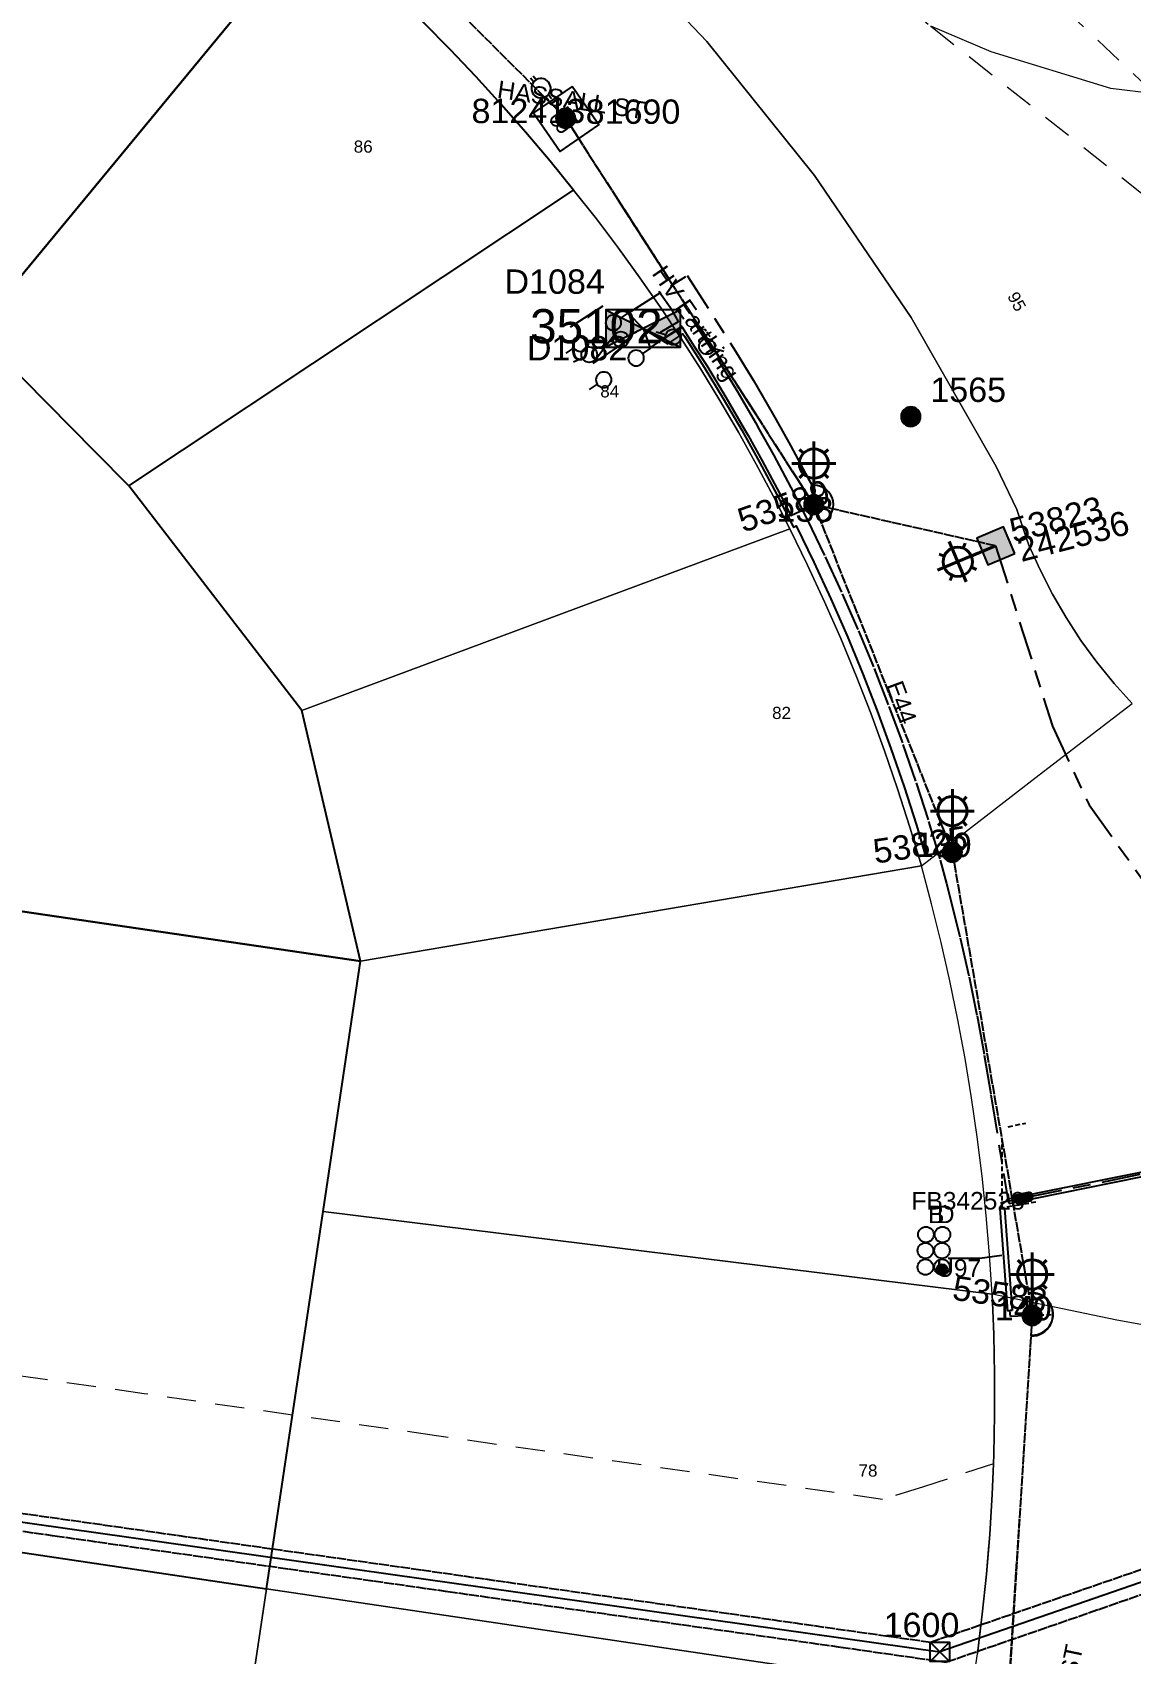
# Model space of a CAD drawing. Header units: metres. Extents: x 306724 to 308705, y 6252900 to 6254147.
# Drawn here: x 307790.9 to 307903.5, y 6253278.9 to 6253445.3 of the extents above; entities that cross this region are included whole.
import ezdxf
from ezdxf.enums import TextEntityAlignment as Align

# ---------------------------------------------------------------- set-up
doc = ezdxf.new("R2010")
doc.units = ezdxf.units.M
for name, pattern in [('Cable Exist OH', [1, 1, 0]), ('Cable Exist UG', [8.2, 4, -1.2, 1.8, -1.2]), ('Dash', [5, 3, -2]), ('DASHED', [0.75, 0.5, -0.25])]:
    doc.linetypes.add(name, pattern=pattern)
doc.layers.get('0').update_dxf_attribs({"color": 6})
for name, color, linetype in [('_User Miscellaneous1', 7, 'Continuous'), ('Duct_SP_EXT', 7, 'Continuous'), ('Equip_HV_EXT', 7, 'Continuous'), ('Equip_LV_EXT', 7, 'Continuous'), ('Equip_SP_HV_EXT', 7, 'Continuous'), ('Equip_SP_LV_EXT', 7, 'Continuous'), ('Equip_SP_SL_EXT', 7, 'Continuous'), ('Mains_HV_EXT', 7, 'Continuous'), ('Mains_LV_EXT', 7, 'Continuous'), ('Mains_SL_EXT', 7, 'Continuous'), ('Mains_TR_EXT', 7, 'Continuous'), ('Sub_SP_EXT', 7, 'Continuous'), ('SupportsOH_SP_TR_HV_LV_SL_EXT', 7, 'Continuous'), ('SupportsUG_SP_LV_SL_EXT', 7, 'Continuous'), ('Trench_SP_EXT', 7, 'Continuous')]:
    doc.layers.add(name, color=color, linetype=linetype)
for name, color, linetype, lineweight in [('Cadastre Buildings_SP_EXT', 9, 'Continuous', 5), ('Cadastre Easements_SP_EXT', 9, 'Continuous', 5), ('Cadastre Land Parcels_SP_EXT', 9, 'Continuous', 5), ('Cadastre Roads_SP_EXT', 9, 'Continuous', 5)]:
    doc.layers.add(name, color=color, linetype=linetype, lineweight=lineweight)
doc.layers.add('UNKNOWN_FEATURES', color=1, linetype='DASHED', plot=False)
doc.styles.add('COLUMN_LABEL', font='arial.ttf')
doc.styles.add('iecARIAL', font='arial.ttf', dxfattribs={"height": 2})
doc.styles.add('POLE_LABEL', font='arial.ttf')
doc.styles.get("Standard").update_dxf_attribs({"font": 'arial.ttf'})
doc.styles.add('SWITCH_LABEL', font='arial.ttf', dxfattribs={"height": 2.5})
doc.linetypes.add('Cable E OH', pattern='A,9.4,["E",Standard,S=1.7,R=0,X=0,Y=-1],0', length=9.4)
doc.linetypes.add('Cable E UG', pattern='A,6,-0.5,["E",Standard,S=1.7,R=0,X=0.5,Y=-1],-2.9', length=9.4)
doc.linetypes.add('Cable P UG', pattern='A,6,-0.5,["P",Standard,S=1.7,R=0,X=0.5,Y=-1],-2.9', length=9.4)

# ---------------------------------------------------------------- blocks, each defined once
blk = doc.blocks.new('SUB_PADMOUNT_EXT')
for points in [[(0, 0), (-3.84, 1.92), (-3.84, -1.92)], [(0, 0), (3.84, 1.92), (3.84, -1.92)]]:
    blk.add_hatch(color=256).paths.add_polyline_path(points)
for p, q in [((3.84, 1.92), (-3.84, -1.92)), ((-3.84, 1.92), (3.84, -1.92))]:
    blk.add_line(p, q)
blk.add_lwpolyline([(-3.84, -1.92), (3.84, -1.92), (3.84, 1.92), (-3.84, 1.92)], close=True)
for tag, height, flags, p in [('ASSET_NUM', 3.5, 8, (2, 2)), ('STREET_CODE', 0.2, 9, (1.5, 0)), ('CONSTRUCTED_VOLTAGE', 0.2, 9, (1.5, -0.2)), ('OPERATING_VOLTAGE', 0.2, 9, (1.5, -0.6)), ('ORIENTATION', 0.2, 9, (1.5, -0.8)), ('OWNED_BY', 0.2, 9, (1.5, -1)), ('OPERATED_BY', 0.2, 9, (1.5, -1.2)), ('SECONDARY_VOLTAGE', 0.2, 9, (1.5, -1.6)), ('NO_PHASES', 0.2, 9, (1.5, -0.4)), ('MAINTAINED_BY', 0.2, 9, (1.5, -1.4)), ('STATE', 0.2, 9, (1.5, -1.8)), ('SUBSTATION_TYPE', 0.2, 9, (1.5, -2.2)), ('STREETNAME', 0.2, 9, (1.5, -3)), ('SUBURB', 0.2, 9, (1.5, -3.2)), ('PARENT', 0.2, 9, (1.5, -2)), ('USAGE', 0.2, 9, (1.5, -2.4)), ('LEGEND', 0.2, 9, (1.5, -2.6)), ('LOCATION', 0.2, 9, (1.5, -2.8)), ('NOTES', 0.2, 9, (1.5, -3.4)), ('Z', 0.2, 1, (1.5, -3.6))]:
    blk.add_attdef(tag, text='', height=height, dxfattribs=dict(flags=flags)).set_placement(p, align=Align.MIDDLE_LEFT)
blk = doc.blocks.new('COLUMN_EXT')
blk.add_hatch(color=256).paths.add_polyline_path([(-1.49, 1.48), (-1.49, -1.49), (1.48, -1.49), (1.48, 1.48)])
blk.add_lwpolyline([(-1.49, -1.49), (1.48, -1.49), (1.48, 1.48), (-1.49, 1.48)], close=True)
for tag, height, style, flags, p in [('ASSET_NUM', 2.5, 'COLUMN_LABEL', 8, (2, 2)), ('STRUCTURE_PLANT_NUMBER', 0.2, 'POLE_LABEL', 9, (1.81, 0.03)), ('STREET_CODE', 0.2, 'COLUMN_LABEL', 9, (1.81, -0.2))]:
    blk.add_attdef(tag, text='', height=height, dxfattribs=dict(style=style, flags=flags)).set_placement(p, align=Align.MIDDLE_LEFT)
at = {"flags": 9}
for tag, p in [('COLUMN_TYPE', (1.81, -0.4)), ('OWNED_BY', (1.81, -0.6)), ('STATE', (1.81, -0.8)), ('USAGE', (1.81, -1)), ('STREETNAME', (1.81, -1.6)), ('LEGEND', (1.81, -1.2)), ('LOCATION', (1.81, -1.4)), ('SUBURB', (1.81, -1.8)), ('NOTES', (1.81, -2))]:
    blk.add_attdef(tag, text='', height=0.2, dxfattribs=at).set_placement(p, align=Align.MIDDLE_LEFT)
at = {"flags": 1}
blk.add_attdef('Z', (1.81, -2.35), '', height=0.2, dxfattribs=at)
blk = doc.blocks.new('DUCT_EXT')
blk.add_circle((0, 0.8), 0.8)
at = {"flags": 1}
blk.add_attdef('Z', (0, 0), '', height=0.2, dxfattribs=at)
at = {"flags": 9}
for tag, p in [('DUCT_CODE', (0, 0)), ('XSECT_TYPE', (0, -0.2)), ('STATE', (0, -0.6)), ('FB_REFERENCE', (0, -0.4)), ('NOTES', (0, -0.8))]:
    blk.add_attdef(tag, text='', height=0.2, dxfattribs=at).set_placement(p, align=Align.MIDDLE_LEFT)
blk = doc.blocks.new('LV_OH_LINKS_OPEN_EXT')
for p, q in [((-0.17, 4.97), (-0.17, 5.46)), ((0.17, 4.97), (0.17, 5.46)), ((-0.17, 3), (-0.17, 2.5)), ((0.17, 3), (0.17, 2.5))]:
    blk.add_line(p, q)
blk.add_lwpolyline([(0, 2.99, 1), (0, 4.98, 1)], format="xyb", close=True)
at = {"flags": 9}
for tag, p in [('ACTUAL_STATUS', (0, 0)), ('CONSTRUCTED_VOLTAGE', (0, -0.2)), ('OPERATING_VOLTAGE', (0, -0.6)), ('ORIENTATION', (0, -0.8)), ('OWNED_BY', (0, -1)), ('STATE', (0, -1.2)), ('SWITCH_TYPE', (0, -1.4)), ('NO_PHASES', (0, -0.4)), ('USAGE', (0, -1.6)), ('LEGEND', (0, -1.8)), ('NOTES', (0, -2))]:
    blk.add_attdef(tag, text='', height=0.2, dxfattribs=at).set_placement(p, align=Align.MIDDLE_LEFT)
at = {"flags": 1}
blk.add_attdef('Z', (0, 0), '', height=0.2, dxfattribs=at)
blk = doc.blocks.new('SL_LANTERN_EXT')
at = {"lineweight": 40}
for p, q in [((-1.46, 5.68), (-1.06, 5.28)), ((0, 1.97), (0, 6.47)), ((1.46, 5.68), (1.06, 5.28)), ((-2.25, 4.22), (2.25, 4.22)), ((-1.46, 2.76), (-1.06, 3.16)), ((0, 0), (0, 2.72)), ((1.46, 2.76), (1.06, 3.16))]:
    blk.add_line(p, q, dxfattribs=at)
blk.add_circle((0, 4.22), 1.5, dxfattribs=at)
at = {"style": 'iecARIAL', "flags": 8}
blk.add_attdef('ASSET_NUM', (1.5, 1.5), '', height=2.5, dxfattribs=at)
for tag, p, height, flags in [('OPERATING_VOLTAGE', (0.98, -1.65), 0.2, 9), ('ORIENTATION', (0.98, -1.85), 0.2, 9), ('CONSTRUCTED_VOLTAGE', (0.98, -0.65), 0.2, 9), ('CONTROL_TYPE', (0.98, -0.85), 0.2, 9), ('LANTERN_PURPOSE', (0.98, -1.05), 0.2, 9), ('LANTERN_TYPE', (0.98, -1.25), 0.2, 9), ('NO_PHASES', (0.98, -1.45), 0.2, 9), ('LNUMBER', (2.18, -3.25), 2.5, 8), ('OWNED_BY', (0.98, -2.05), 0.2, 9), ('STATE', (0.98, -2.25), 0.2, 9), ('USAGE', (0.98, -2.45), 0.2, 9), ('CEXIST', (0.98, -2.65), 0.2, 9), ('CNEW', (0.98, -2.85), 0.2, 9), ('CNUMBER', (0.98, -3.05), 0.2, 9), ('CREMOVE', (0.98, -3.25), 0.2, 9), ('CREPLACE', (0.98, -3.45), 0.2, 9), ('LKINGHEIGHT', (0.98, -3.65), 0.2, 9), ('LBRACKET', (0.98, -3.85), 0.2, 9), ('LBRACKETVOCAB', (0.98, -4.05), 0.2, 9), ('LCATEGORY', (0.98, -4.25), 0.2, 9), ('LCHARGE1', (0.98, -4.45), 0.2, 9), ('LCHARGE1PERCENT', (0.98, -4.65), 0.2, 9), ('LCHARGE2', (0.98, -4.85), 0.2, 9), ('LCHARGE2PERCENT', (0.98, -5.05), 0.2, 9), ('LCHARGE3', (0.98, -5.25), 0.2, 9), ('LCHARGE3PERCENT', (0.98, -5.45), 0.2, 9), ('LEXIST', (0.98, -5.65), 0.2, 9), ('LLAMP', (0.98, -5.85), 0.2, 9), ('LLAMPVOCAB', (0.98, -6.05), 0.2, 9), ('LMAST', (0.98, -6.25), 0.2, 9), ('LMASTVOCAB', (0.98, -6.45), 0.2, 9), ('LNEW', (0.98, -6.65), 0.2, 9), ('LANTNUMBER', (0.98, -6.85), 0.2, 9), ('LOUTREACH', (0.98, -7.25), 0.2, 9), ('LOUTREACHVOCAB', (0.98, -7.45), 0.2, 9), ('LRATECODE', (0.98, -7.65), 0.2, 9), ('LREMOVE', (0.98, -7.85), 0.2, 9), ('LREPLACE', (0.98, -8.05), 0.2, 9), ('LTYPE', (0.98, -8.25), 0.2, 9), ('LTYPEVOCAB', (0.98, -8.45), 0.2, 9), ('STREETNAME', (0.98, -9.25), 0.2, 9), ('SUBURB', (0.98, -9.45), 0.2, 1), ('LEGEND', (0.98, -8.65), 0.2, 9), ('LOCATION', (0.98, -8.85), 0.2, 9), ('NOTES', (0.98, -9.05), 0.2, 9)]:
    blk.add_attdef(tag, p, '', height=height, dxfattribs=dict(flags=flags))
blk = doc.blocks.new('POLE_EXT')
blk.add_hatch(color=256).paths.add_polyline_path([(-1, 0, 1), (1, 0, 1)])
blk.add_lwpolyline([(-1, 0, 1), (1, 0, 1)], format="xyb", close=True)
for tag, height, flags, p in [('pNumber', 2.5, 8, (-17.84, 2.07)), ('OWNED_BY', 0.2, 9, (1.35, -0.4)), ('SPECIAL_USE', 0.2, 9, (1.35, -0.8)), ('STATE', 0.2, 9, (1.35, -1)), ('cLV', 0.2, 9, (1.35, -1.4)), ('hDepth', 0.2, 9, (1.35, -1.6)), ('PARENT', 0.2, 9, (1.35, -0.6)), ('USAGE', 0.2, 9, (1.35, -1.2)), ('hDia', 0.2, 9, (1.35, -1.8)), ('cHV', 0.2, 9, (1.35, -2)), ('cLinedev', 0.2, 9, (1.35, -3.4)), ('LBRACKET', 0.2, 9, (1.35, -2.2)), ('LExisting', 0.2, 9, (1.35, -2.4)), ('LANTNUMBER', 0.2, 9, (1.35, -2.6)), ('LOther', 0.2, 9, (1.35, -2.8)), ('LRemove', 0.2, 9, (1.35, -3)), ('LEGEND', 0.2, 9, (1.35, -3.2)), ('pExisting', 0.2, 9, (1.35, -3.8)), ('pFooting', 0.2, 9, (1.35, -4.4)), ('pNew', 0.2, 9, (1.35, -4.6)), ('pRelocate', 0.2, 9, (1.35, -5)), ('LOCATION', 0.2, 9, (1.35, -3.6)), ('PFNUMBER', 0.2, 9, (1.35, -4)), ('NEWPFNUMBER', 0.2, 9, (1.35, -4.2)), ('pRemove', 0.2, 9, (1.35, -5.2)), ('pReplace', 0.2, 9, (1.35, -5.4)), ('pStay', 0.2, 9, (1.35, -5.6)), ('pType', 0.2, 9, (1.35, -5.8)), ('cspan', 0.2, 9, (1.35, -6)), ('STREETNAME', 0.2, 9, (1.35, -6.2)), ('SUBURB', 0.2, 9, (1.35, -6.4)), ('NOTES', 0.2, 9, (1.35, -6.6)), ('OPERATED_BY', 0.2, 9, (1.36, -7.01)), ('MAINTAINED_BY', 0.2, 9, (1.36, -6.81))]:
    blk.add_attdef(tag, text='', height=height, dxfattribs=dict(flags=flags)).set_placement(p, align=Align.MIDDLE_LEFT)
at = {"style": 'POLE_LABEL'}
for tag, height, flags, p in [('ASSET_NUM', 2.5, 8, (2, 2)), ('STRUCTURE_PLANT_NUMBER', 0.2, 9, (1.35, 0.03)), ('STREET_CODE', 0.2, 9, (1.35, -0.2))]:
    blk.add_attdef(tag, text='', height=height, dxfattribs=dict(at, flags=flags)).set_placement(p, align=Align.MIDDLE_LEFT)
at = {"flags": 1}
blk.add_attdef('Z', (1.35, -7.33), '', height=0.2, dxfattribs=at)
blk = doc.blocks.new('HV_STJ_EXT')
h = blk.add_hatch(color=256)
edge = h.paths.add_edge_path()
edge.add_ellipse((-0.59, 0.13), major_axis=(0.226, 0.226), ratio=1, start_angle=45, end_angle=135)
edge.add_line((-0.91, 0.13), (-0.91, -0.13))
edge.add_ellipse((-0.59, -0.13), major_axis=(0.226, 0.226), ratio=1, start_angle=135, end_angle=225)
edge.add_line((-0.59, -0.45), (0.59, -0.45))
edge.add_ellipse((0.59, -0.13), major_axis=(-0.226, 0.226), ratio=1, start_angle=135, end_angle=225)
edge.add_line((0.91, -0.13), (0.91, 0.13))
edge.add_ellipse((0.59, 0.13), major_axis=(-0.226, 0.226), ratio=1, start_angle=225, end_angle=315)
edge.add_line((0.59, 0.45), (-0.59, 0.45))
blk.add_lwpolyline([(-0.91, 0.13), (-0.91, -0.13, 0.414214), (-0.59, -0.45), (0.59, -0.45, 0.414214), (0.91, -0.13), (0.91, 0.13, 0.414214), (0.59, 0.45), (-0.59, 0.45, 0.414214)], format="xyb", close=True)
for tag, flags, p in [('ORIENTATION', 9, (1.5, 0)), ('Z', 1, (1.5, -0.8)), ('USAGE', 9, (1.5, -0.2)), ('LEGEND', 9, (1.5, -0.4)), ('NOTES', 9, (1.5, -0.6))]:
    blk.add_attdef(tag, text='', height=0.2, dxfattribs=dict(flags=flags)).set_placement(p, align=Align.MIDDLE_LEFT)
blk = doc.blocks.new('LV_UG_DFUSE_OPEN_EXT')
for points in [[(1, 0), (0, 0)], [(6.2, 0.01), (7.2, 0.01)]]:
    blk.add_lwpolyline(points)
for centre in [(1.8, 0), (5.4, 0.01)]:
    blk.add_circle(centre, 0.8)
at = {"flags": 9}
for tag, p in [('ACTUAL_STATUS', (0, 0)), ('CONSTRUCTED_VOLTAGE', (0, -0.2)), ('OPERATING_VOLTAGE', (0, -0.6)), ('ORIENTATION', (0, -0.8)), ('STATE', (0, -1)), ('SWITCH_TYPE', (0, -1.2)), ('NO_PHASES', (0, -0.4)), ('USAGE', (0, -1.4)), ('NOTES', (0, -1.6))]:
    blk.add_attdef(tag, text='', height=0.2, dxfattribs=at).set_placement(p, align=Align.MIDDLE_LEFT)
at = {"flags": 1}
blk.add_attdef('Z', (0, 0), '', height=0.2, dxfattribs=at)
blk = doc.blocks.new('LV_UG_DFUSE_CLOSED_EXT')
for points in [[(1, 0), (0, 0)], [(5.04, 0.73), (2.16, -0.72)], [(5.05, -0.71), (2.16, 0.72)], [(6.2, 0.01), (7.2, 0.01)]]:
    blk.add_lwpolyline(points)
for centre in [(1.8, 0), (5.4, 0.01)]:
    blk.add_circle(centre, 0.8)
at = {"flags": 9}
for tag, p in [('ACTUAL_STATUS', (0, 0)), ('CONSTRUCTED_VOLTAGE', (0, -0.2)), ('OPERATING_VOLTAGE', (0, -0.6)), ('ORIENTATION', (0, -0.8)), ('STATE', (0, -1)), ('SWITCH_TYPE', (0, -1.2)), ('NO_PHASES', (0, -0.4)), ('USAGE', (0, -1.4)), ('NOTES', (0, -1.6))]:
    blk.add_attdef(tag, text='', height=0.2, dxfattribs=at).set_placement(p, align=Align.MIDDLE_LEFT)
at = {"flags": 1}
blk.add_attdef('Z', (0, 0), '', height=0.2, dxfattribs=at)
blk = doc.blocks.new('HV_LOAD_BREAK_EXT')
blk.add_lwpolyline([(-2.4, -2.4), (2.4, -2.4), (2.4, 2.4), (-2.4, 2.4)], close=True)
at = {"insert": (-1.1, 0.99), "char_height": 2, "width": 2.9628, "attachment_point": 1}
blk.add_mtext('{\\Fisocp|c0;LB}', dxfattribs=at)
for tag, height, flags, p in [('ASSET_NUM', 2.5, 8, (2, 2)), ('STREET_CODE', 0.2, 9, (1.5, 0)), ('ACTUAL_STATUS', 0.2, 9, (1.5, -0.2)), ('CONSTRUCTED_VOLTAGE', 0.2, 9, (1.5, -0.4)), ('OPERATING_VOLTAGE', 0.2, 9, (1.5, -0.8)), ('ORIENTATION', 0.2, 9, (1.5, -1)), ('OWNED_BY', 0.2, 9, (1.5, -1.2)), ('OPERATED_BY', 0.2, 9, (1.5, -1.4)), ('NO_PHASES', 0.2, 9, (1.5, -0.6)), ('MAINTAINED_BY', 0.2, 9, (1.5, -1.6)), ('STATE', 0.2, 9, (1.5, -1.8)), ('SWITCH_TYPE', 0.2, 9, (1.5, -2)), ('STREETNAME', 0.2, 9, (1.5, -2.8)), ('SUBURB', 0.2, 9, (1.5, -3)), ('USAGE', 0.2, 9, (1.5, -2.2)), ('LEGEND', 0.2, 9, (1.5, -2.4)), ('LOCATION', 0.2, 9, (1.5, -2.6)), ('NOTES', 0.2, 9, (1.5, -3.2)), ('LABEL_ALIGNMENT', 0.2, 9, (1.5, -3.4)), ('Z', 0.2, 1, (1.5, -3.6))]:
    blk.add_attdef(tag, text='', height=height, dxfattribs=dict(flags=flags)).set_placement(p, align=Align.MIDDLE_LEFT)
blk = doc.blocks.new('SWG_HOLEC_SU_EXT')
blk.add_line((1.8, -2), (5.8, -2))
for points in [[(1, 0), (0, 0)], [(6.6, 0), (7.6, 0)]]:
    blk.add_lwpolyline(points)
for points in [[(1.8, -0.8, 1), (1.8, 0.8, 1)], [(5.8, -0.8, 1), (5.8, 0.8, 1)]]:
    blk.add_lwpolyline(points, format="xyb", close=True)
at = {"style": 'SWITCH_LABEL', "flags": 8}
blk.add_attdef('ASSET_NUM', text='', height=2.5, rotation=179.9544, dxfattribs=at).set_placement((-2.4, 0), align=Align.MIDDLE_LEFT)
at = {"flags": 1}
blk.add_attdef('Z', (0, 0), '', height=0.2, dxfattribs=at)
at = {"flags": 9}
for tag, p in [('ACTUAL_STATUS', (0, -0.4)), ('CONSTRUCTED_VOLTAGE', (0, -0.6)), ('OPERATING_VOLTAGE', (0, -1)), ('ORIENTATION', (0, -1.2)), ('OWNED_BY', (0, -1.4)), ('NO_PHASES', (0, -0.8)), ('PARENT', (0, -1.6)), ('STATE', (0, -1.8)), ('SWITCH_TYPE', (0, -2)), ('STREETNAME', (0, -2.6)), ('SUBURB', (0, -2.8)), ('USAGE', (0, -2.2)), ('LOCATION', (0, -2.4)), ('NOTES', (0, -3))]:
    blk.add_attdef(tag, text='', height=0.2, dxfattribs=at).set_placement(p, align=Align.MIDDLE_LEFT)
at = {"style": 'SWITCH_LABEL', "flags": 9}
blk.add_attdef('STREET_CODE', text='', height=0.2, dxfattribs=at).set_placement((0, -0.2), align=Align.MIDDLE_LEFT)
blk = doc.blocks.new('CABLE_LARGE_EXT')
h = blk.add_hatch(color=256)
edge = h.paths.add_edge_path()
edge.add_arc((0, 0.55), 0.55, 0, 360)
blk.add_circle((0, 0.55), 0.55)
at = {"flags": 1}
blk.add_attdef('Z', (0, 0), '', height=0.2, dxfattribs=at)
at = {"flags": 9}
for tag, p in [('COND_CODE', (0, 0)), ('STATE', (0, -0.4)), ('XSECT_SIZE', (0, -0.6)), ('FB_REFERENCE', (0, -0.2)), ('NOTES', (0, -0.8))]:
    blk.add_attdef(tag, text='', height=0.2, dxfattribs=at).set_placement(p, align=Align.MIDDLE_LEFT)
blk = doc.blocks.new('TOWER_EXT')
for points in [[(1, -1), (-1, -1), (-1, 1), (1, 1), (1, -1), (-1, 1)], [(1, 1), (-1, -1)]]:
    blk.add_lwpolyline(points)
for tag, height, flags, p in [('ASSET_NUM', 2.5, 8, (2, 2)), ('STREET_CODE', 0.2, 9, (1.5, 0)), ('OWNED_BY', 0.2, 9, (1.5, -0.2)), ('SPECIAL_USE', 0.2, 9, (1.5, -0.4)), ('STATE', 0.2, 9, (1.5, -0.6)), ('STREETNAME', 0.2, 9, (1.5, -1.4)), ('SUBURB', 0.2, 9, (1.5, -1.6)), ('USAGE', 0.2, 9, (1.5, -0.8)), ('LEGEND', 0.2, 9, (1.5, -1)), ('LOCATION', 0.2, 9, (1.5, -1.2)), ('Z', 0.2, 1, (1.5, -2)), ('NOTES', 0.2, 9, (1.5, -1.8))]:
    blk.add_attdef(tag, text='', height=height, dxfattribs=dict(flags=flags)).set_placement(p, align=Align.MIDDLE_LEFT)

msp = doc.modelspace()

# ---------------------------------------------------------------- linework, layer by layer
at = {"layer": '_User Miscellaneous1', "linetype": 'Continuous'}
for points in [[(307785.05, 6253414.66), (307819.73, 6253456.7), (307816.62, 6253459.27), (307813.46, 6253461.79), (307810.26, 6253464.24), (307807, 6253466.63), (307803.7, 6253468.96), (307800.36, 6253471.21), (307796.97, 6253473.4), (307793.53, 6253475.52), (307790.06, 6253477.58), (307786.54, 6253479.56), (307782.99, 6253481.48), (307779.4, 6253483.34), (307770.13, 6253429.77), (307785.05, 6253414.66)], [(307846.37, 6253429.09), (307843.95, 6253432.09), (307841.47, 6253435.02), (307838.94, 6253437.91), (307836.35, 6253440.75), (307833.71, 6253443.54), (307831.02, 6253446.28), (307828.27, 6253448.96), (307825.47, 6253451.59), (307822.62, 6253454.17), (307819.73, 6253456.7), (307785.05, 6253414.66), (307797.3, 6253402.25), (307800.75, 6253398.76), (307806.27, 6253402.43), (307846.37, 6253429.09)], [(307817.54, 6253303.41), (307820.68, 6253324.32), (307824.51, 6253350), (307759.81, 6253359.51), (307759.35, 6253358.4), (307758.83, 6253357.34), (307758.25, 6253356.3), (307757.6, 6253355.31), (307756.9, 6253354.36), (307756.13, 6253353.45), (307755.31, 6253352.6), (307754.43, 6253351.8), (307753.51, 6253351.05), (307752.54, 6253350.37), (307751.53, 6253349.75), (307750.49, 6253349.19), (307749.4, 6253348.71), (307765.3, 6253333.23), (307762.27, 6253311.32), (307759.85, 6253293.81), (307778.12, 6253291.06), (307814.87, 6253285.6), (307817.54, 6253303.41)]]:
    msp.add_lwpolyline(points, close=True, dxfattribs=at)
msp.add_lwpolyline([(307759.81, 6253359.51), (307824.51, 6253350), (307818.5, 6253375.7), (307800.75, 6253398.76), (307797.3, 6253402.25), (307797.3, 6253402.25), (307785.05, 6253414.66)], dxfattribs=at)
at = {"layer": 'Cadastre Buildings_SP_EXT', "linetype": 'Continuous'}
for points in [[(307882.03, 6253359.79), (307824.51, 6253350), (307820.68, 6253324.32), (307889.3, 6253315.82), (307889.02, 6253319.86), (307888.68, 6253323.9), (307888.26, 6253327.94), (307887.76, 6253331.97), (307887.17, 6253335.98), (307886.51, 6253339.99), (307885.77, 6253343.98), (307884.95, 6253347.96), (307884.06, 6253351.92), (307883.08, 6253355.86), (307882.03, 6253359.79)], [(307885.04, 6253256.41), (307885.57, 6253260.92), (307886.32, 6253267.39), (307887.17, 6253274.86), (307814.87, 6253285.6), (307813.02, 6253273.24), (307807.15, 6253234.13), (307847.06, 6253228.97), (307880.26, 6253224.69), (307885.04, 6253256.41)]]:
    msp.add_lwpolyline(points, close=True, dxfattribs=at)
at = {"layer": 'Cadastre Easements_SP_EXT', "linetype": 'Dash'}
for points in [[(308005.21, 6253371.67), (307954.9, 6253396.51), (307943.02, 6253407.4), (307930.49, 6253418.88), (307922.13, 6253424.75), (307912.43, 6253433.87), (307905.92, 6253439), (307890.34, 6253453.73), (307865.37, 6253476.69), (307850.09, 6253488.57), (307845.31, 6253494.22), (307844.69, 6253497.58), (307840.6, 6253508.14), (307833.48, 6253530.94), (307767.38, 6253661.77)], [(307760.15, 6253653.97), (307824.23, 6253527.17), (307829.68, 6253509.69), (307833.73, 6253499.11), (307836.89, 6253487.45), (307853.69, 6253470.65), (307883, 6253445.92), (307910.89, 6253423.81), (307919.88, 6253413.29), (307928.39, 6253407.18), (307928.67, 6253406.98), (307948.73, 6253388.27), (307988.04, 6253368.42), (307998.86, 6253361.53), (308012.57, 6253354.14), (308027.17, 6253347.17), (308065.35, 6253328.21), (308074.81, 6253323.5), (308205.72, 6253357.35), (308216.42, 6253359.79), (308226.92, 6253362.19), (308327.63, 6253388.08)], [(307776.3, 6253278.57), (307797.49, 6253275.47), (307813.02, 6253273.24), (307828.08, 6253271.07), (307870.92, 6253264.8), (307872.03, 6253264.62), (307886.32, 6253267.39), (307887.17, 6253274.86), (307887.77, 6253278.92), (307888.27, 6253282.99), (307888.7, 6253287.08), (307889.03, 6253291.18), (307889.18, 6253293.53), (307889.28, 6253295.28), (307889.41, 6253298.41), (307882.23, 6253296.06), (307878.05, 6253294.77), (307832.31, 6253301.29), (307832.31, 6253301.29), (307817.54, 6253303.41), (307802.32, 6253305.61), (307762.27, 6253311.32)]]:
    msp.add_lwpolyline(points, dxfattribs=at)
at = {"layer": 'Cadastre Land Parcels_SP_EXT', "linetype": 'Continuous'}
for points in [[(307853.85, 6253450.88), (307860.01, 6253444.35), (307871.05, 6253430.61), (307880.97, 6253416.05), (307889.71, 6253400.74), (307891.8, 6253396.33), (307892.83, 6253393.25), (307893.06, 6253392.69), (307894.2, 6253390.14), (307895.47, 6253387.66), (307896.86, 6253385.25), (307898.38, 6253382.91), (307900.03, 6253380.66), (307901.78, 6253378.5), (307903.65, 6253376.43)], [(307905.92, 6253439), (307901.46, 6253439.55), (307889.19, 6253443.29), (307883, 6253445.92)]]:
    msp.add_lwpolyline(points, dxfattribs=at)
for points in [[(307868.55, 6253394.34), (307866.86, 6253397.68), (307865.09, 6253401), (307863.65, 6253403.59), (307863.26, 6253404.28), (307861.37, 6253407.52), (307859.41, 6253410.73), (307857.39, 6253413.9), (307855.31, 6253417.03), (307853.17, 6253420.11), (307850.96, 6253423.15), (307848.7, 6253426.15), (307846.37, 6253429.09), (307806.27, 6253402.43), (307800.75, 6253398.76), (307818.5, 6253375.7), (307868.55, 6253394.34)], [(307882.03, 6253359.79), (307880.85, 6253363.73), (307879.59, 6253367.66), (307878.25, 6253371.56), (307876.83, 6253375.44), (307875.33, 6253379.28), (307873.75, 6253383.09), (307872.1, 6253386.87), (307870.36, 6253390.62), (307868.55, 6253394.34), (307818.5, 6253375.7), (307824.51, 6253350), (307882.03, 6253359.79)], [(307887.77, 6253278.92), (307888.27, 6253282.99), (307888.7, 6253287.08), (307889.03, 6253291.18), (307889.18, 6253293.53), (307889.28, 6253295.28), (307889.41, 6253298.41), (307889.45, 6253299.38), (307889.54, 6253303.49), (307889.54, 6253307.59), (307889.46, 6253311.7), (307889.3, 6253315.82), (307820.68, 6253324.32), (307817.54, 6253303.41), (307814.87, 6253285.6), (307887.17, 6253274.86), (307887.77, 6253278.92)], [(307807.15, 6253234.13), (307813.02, 6253273.24), (307814.87, 6253285.6), (307778.12, 6253291.06), (307776.3, 6253278.57), (307772.4, 6253251.85), (307761.94, 6253239.42), (307762.88, 6253238.55), (307763.76, 6253237.62), (307764.59, 6253236.65), (307765.35, 6253235.62), (307766.05, 6253234.55), (307766.67, 6253233.44), (307767.23, 6253232.28), (307767.71, 6253231.1), (307768.11, 6253229.89), (307768.43, 6253228.65), (307768.68, 6253227.4), (307768.84, 6253226.13), (307768.93, 6253224.85), (307768.93, 6253223.58), (307768.85, 6253222.3), (307768.69, 6253221.05), (307807.15, 6253234.13)]]:
    msp.add_lwpolyline(points, close=True, dxfattribs=at)
at = {"layer": 'Cadastre Roads_SP_EXT', "linetype": 'Continuous'}
for points in [[(307831.02, 6253446.28), (307833.71, 6253443.54), (307836.35, 6253440.75), (307838.94, 6253437.91), (307841.47, 6253435.02), (307843.95, 6253432.09), (307846.37, 6253429.09), (307848.7, 6253426.15), (307850.96, 6253423.15), (307853.17, 6253420.11), (307855.31, 6253417.03), (307857.39, 6253413.9), (307859.41, 6253410.73), (307861.37, 6253407.52), (307863.26, 6253404.28), (307863.65, 6253403.59), (307865.09, 6253401), (307866.86, 6253397.68), (307868.55, 6253394.34), (307870.36, 6253390.62), (307872.1, 6253386.87), (307873.75, 6253383.09), (307875.33, 6253379.28), (307876.83, 6253375.44), (307878.25, 6253371.56), (307879.59, 6253367.66), (307880.85, 6253363.73), (307882.03, 6253359.79), (307894.56, 6253369.44), (307894.56, 6253369.44), (307903.65, 6253376.43), (307901.78, 6253378.5), (307900.03, 6253380.66), (307898.38, 6253382.91), (307896.86, 6253385.25), (307895.47, 6253387.66), (307894.2, 6253390.14), (307893.06, 6253392.69), (307892.83, 6253393.25), (307891.8, 6253396.33), (307889.71, 6253400.74), (307880.97, 6253416.05), (307871.05, 6253430.61), (307860.01, 6253444.35), (307853.85, 6253450.88)], [(307909.63, 6253276.17), (307910.84, 6253281.5), (307912.33, 6253286.75), (307914.09, 6253291.91), (307916.12, 6253296.98), (307918.42, 6253301.93), (307920.97, 6253306.76), (307922.52, 6253309.36), (307918.05, 6253310.22), (307914, 6253311), (307902.06, 6253313.14), (307889.3, 6253315.82), (307889.46, 6253311.7), (307889.54, 6253307.59), (307889.54, 6253303.49), (307889.45, 6253299.38), (307889.41, 6253298.41), (307889.28, 6253295.28), (307889.18, 6253293.53), (307889.03, 6253291.18), (307888.7, 6253287.08), (307888.27, 6253282.99), (307887.77, 6253278.92)]]:
    msp.add_lwpolyline(points, dxfattribs=at)
at = {"layer": 'Duct_SP_EXT'}
for p, q in [((307890.93, 6253325.59), (307943.93, 6253336.34)), ((307891.03, 6253325.12), (307944.02, 6253335.87)), ((307890.93, 6253325.59), (307890.98, 6253325.36)), ((307891.03, 6253325.12), (307890.98, 6253325.36)), ((307890.08, 6253324.58), (307890.32, 6253324.6)), ((307890.08, 6253324.58), (307890.87, 6253314.13)), ((307890.56, 6253324.62), (307890.32, 6253324.6)), ((307890.56, 6253324.62), (307891.35, 6253314.16)), ((307890.87, 6253314.13), (307891.11, 6253314.15)), ((307891.35, 6253314.16), (307891.11, 6253314.15))]:
    msp.add_line(p, q, dxfattribs=at)
msp.add_lwpolyline([(307884.77, 6253319.52), (307888.02, 6253319.52), (307890.28, 6253319.83)], dxfattribs=at)
at = {"layer": 'Mains_HV_EXT', "linetype": 'Cable Exist OH'}
for points in [[(307723.44, 6253504.81), (307781.03, 6253486.85), (307821.67, 6253460.37), (307845.55, 6253436.48), (307845.6, 6253436.41)], [(307845.6, 6253436.41), (307871, 6253396.83)], [(307871, 6253396.83), (307885.2, 6253361.17), (307893.39, 6253313.67)], [(307893.39, 6253313.63), (307890.67, 6253270.01)]]:
    msp.add_lwpolyline(points, dxfattribs=at)
at = {"layer": 'Mains_HV_EXT', "linetype": 'Cable Exist UG'}
for points in [[(307853.5, 6253414.9), (307851.97, 6253416.47), (307851.97, 6253416.47), (307858.02, 6253420.36), (307862.81, 6253412.85), (307864.81, 6253409.57), (307866.74, 6253406.26), (307867.14, 6253405.54), (307868.61, 6253402.91), (307870.41, 6253399.52), (307871.11, 6253398.35), (307871, 6253396.83)], [(307853.5, 6253414.9), (307854.23, 6253412.93), (307858.51, 6253415.86), (307858.51, 6253415.86), (307861.11, 6253411.79), (307863.09, 6253408.55), (307865, 6253405.27), (307865.4, 6253404.56), (307866.85, 6253401.95), (307868.63, 6253398.6), (307870.35, 6253395.23), (307872.17, 6253391.48), (307873.92, 6253387.69), (307875.59, 6253383.88), (307877.18, 6253380.03), (307878.7, 6253376.14), (307880.13, 6253372.23), (307881.49, 6253368.29), (307882.76, 6253364.32), (307883.95, 6253360.37), (307884.59, 6253357.96), (307885.02, 6253356.36), (307886, 6253352.38), (307886.91, 6253348.38), (307887.73, 6253344.37), (307888.48, 6253340.34), (307889.15, 6253336.29), (307890.92, 6253325.38), (307892.51, 6253325.7)], [(307892.51, 6253325.7), (307941.04, 6253335.54), (307942.29, 6253336.59), (307944.85, 6253338.37), (307947.5, 6253340.01), (307950.23, 6253341.51), (307953.04, 6253342.86), (307955.91, 6253344.06), (307958.85, 6253345.11), (307961.83, 6253346.01), (307964.85, 6253346.75), (307966.96, 6253347.16), (307979.38, 6253350.38), (307979.88, 6253350.46), (308011.06, 6253356.84)]]:
    msp.add_lwpolyline(points, dxfattribs=at)
at = {"layer": 'Mains_HV_EXT', "linetype": 'Cable E UG'}
for points in [[(307856.5, 6253416.71), (307855.11, 6253418.72)], [(307855.29, 6253414.53), (307857.13, 6253415.63), (307857.13, 6253415.63), (307856.5, 6253416.71)], [(307853.5, 6253414.9), (307855.66, 6253413.93), (307855.66, 6253413.93), (307857.49, 6253415.03), (307858.7, 6253413.14), (307858.7, 6253413.14), (307860.01, 6253411.1), (307861.97, 6253407.88), (307863.87, 6253404.63), (307864.26, 6253403.93), (307865.71, 6253401.33), (307867.48, 6253398), (307868.64, 6253395.72), (307871, 6253396.82)], [(307853.5, 6253414.9), (307856.02, 6253413.33), (307856.02, 6253413.33), (307857.58, 6253414.35), (307857.58, 6253414.35), (307857.73, 6253414.12), (307859.75, 6253410.94), (307861.71, 6253407.73), (307863.61, 6253404.48), (307864, 6253403.79), (307865.44, 6253401.19), (307867.21, 6253397.86), (307868.91, 6253394.52), (307869.18, 6253394.65), (307869.18, 6253394.65), (307871, 6253390.92), (307872.73, 6253387.16), (307874.4, 6253383.37), (307875.98, 6253379.54), (307877.48, 6253375.68), (307878.91, 6253371.8), (307880.25, 6253367.88), (307881.52, 6253363.94), (307882.43, 6253360.91), (307885.13, 6253361.23)]]:
    msp.add_lwpolyline(points, dxfattribs=at)
at = {"layer": 'Mains_HV_EXT', "linetype": 'Continuous'}
for points in [[(307871.74, 6253394.97, 0.832986), (307870.98, 6253398.82)], [(307893.24, 6253311.53, 1.098178), (307892.99, 6253315.94)]]:
    msp.add_lwpolyline(points, format="xyb", dxfattribs=at)
at = {"layer": 'Mains_HV_EXT', "linetype": 'Cable P UG'}
for points in [[(307883.92, 6253279.15), (308200.92, 6253388.77)], [(307518.85, 6253330.77), (307883.92, 6253279.13)]]:
    msp.add_lwpolyline(points, dxfattribs=at)
at = {"layer": 'Mains_HV_EXT', "linetype": 'Cable E OH'}
for points in [[(307883.92, 6253279.15), (308200.92, 6253388.77)], [(307883.92, 6253279.15), (308200.92, 6253388.77)], [(307518.85, 6253330.77), (307883.92, 6253279.13)], [(307518.85, 6253330.77), (307883.92, 6253279.13)]]:
    msp.add_lwpolyline(points, dxfattribs=at)
at = {"layer": 'Mains_LV_EXT', "linetype": 'Cable Exist OH'}
for points in [[(307821.67, 6253460.37), (307845.55, 6253436.48)], [(307845.55, 6253436.48), (307871, 6253396.83)], [(307871, 6253396.83), (307885.2, 6253361.17)], [(307885.2, 6253361.17), (307893.39, 6253313.67)], [(307893.39, 6253313.63), (307890.62, 6253269.89)]]:
    msp.add_lwpolyline(points, dxfattribs=at)
at = {"layer": 'Mains_LV_EXT', "linetype": 'Continuous'}
msp.add_lwpolyline([(307893.36, 6253311.63, 1.073629), (307893.12, 6253315.88)], format="xyb", dxfattribs=at)
at = {"layer": 'Mains_SL_EXT', "linetype": 'Cable Exist OH'}
for points in [[(307821.67, 6253460.37), (307845.55, 6253436.48), (307871, 6253396.83)], [(307871, 6253396.83), (307885.2, 6253361.17)], [(307889.64, 6253392.61), (307871, 6253396.83)], [(307885.2, 6253361.17), (307893.39, 6253313.67)], [(307893.39, 6253313.63), (307890.62, 6253269.89)]]:
    msp.add_lwpolyline(points, dxfattribs=at)
at = {"layer": 'Mains_SL_EXT', "linetype": 'Cable Exist UG'}
msp.add_lwpolyline([(307889.64, 6253392.61), (307895.47, 6253374.09), (307899.22, 6253366.04), (307910.27, 6253350.55), (307916.51, 6253343.84), (307924.8, 6253339.81)], dxfattribs=at)
at = {"layer": 'Mains_TR_EXT', "linetype": 'Cable Exist OH'}
for points in [[(308199.97, 6253389.63), (307882.96, 6253280.09)], [(307884.61, 6253278.09), (308201.84, 6253387.85)], [(307882.96, 6253280.09), (307519.62, 6253331.64)], [(307519.82, 6253329.78), (307884.61, 6253278.07)]]:
    msp.add_lwpolyline(points, dxfattribs=at)
at = {"layer": 'Trench_SP_EXT', "linetype": 'Cable Exist UG'}
for points in [[(307890.32, 6253324.6), (307890.25, 6253325.27), (307890.89, 6253325.37)], [(307893.39, 6253313.63), (307891.18, 6253313.54), (307891.11, 6253314.15)]]:
    msp.add_lwpolyline(points, dxfattribs=at)
at = {"layer": 'UNKNOWN_FEATURES'}
for points in [[(307890.93, 6253333.01), (307892.72, 6253333.38)], [(307890.31, 6253324.68), (307890.31, 6253331.58)], [(307893.77, 6253325.27), (307892.01, 6253324.97), (307890.31, 6253324.68)], [(307895.34, 6253313.7), (307893.39, 6253313.63)]]:
    msp.add_lwpolyline(points, dxfattribs=at)

# ---------------------------------------------------------------- block references
at = {"layer": 'Duct_SP_EXT'}
for name, p in [('DUCT_EXT', (307882.49, 6253321.14)), ('DUCT_EXT', (307884.19, 6253321.14)), ('DUCT_EXT', (307882.44, 6253319.5)), ('DUCT_EXT', (307884.14, 6253319.5)), ('DUCT_EXT', (307882.44, 6253317.8)), ('DUCT_EXT', (307884.14, 6253317.8)), ('CABLE_LARGE_EXT', (307884.14, 6253317.8))]:
    msp.add_blockref(name, p, dxfattribs=at)
at = {"layer": 'Equip_HV_EXT'}
ref = msp.add_blockref('SWG_HOLEC_SU_EXT', (307851.97, 6253416.47), dxfattribs=dict(at, rotation=212.4865118935659))
ref.add_attrib('ASSET_NUM', 'D1084', dxfattribs={"layer": '0', "height": 2.5, "style": 'SWITCH_LABEL'}).set_placement((307849.57, 6253417.72), align=Align.BOTTOM_RIGHT)
ref = msp.add_blockref('SWG_HOLEC_SU_EXT', (307854.27, 6253412.88), dxfattribs=dict(at, rotation=213.8961664868042))
ref.add_attrib('ASSET_NUM', 'D1082', dxfattribs={"layer": '0', "height": 2.5, "style": 'SWITCH_LABEL'}).set_placement((307851.87, 6253414.13), align=Align.TOP_RIGHT)
at = {"layer": 'Equip_HV_EXT', "rotation": 12.1622034466084}
msp.add_blockref('HV_STJ_EXT', (307892.51, 6253325.7), dxfattribs=at)
at = {"layer": 'Equip_LV_EXT'}
for name, p, rotation in [('LV_UG_DFUSE_CLOSED_EXT', (307852.83, 6253414.58), 205.7556838096565), ('LV_UG_DFUSE_OPEN_EXT', (307854.84, 6253414.52), 344.2151538714726)]:
    msp.add_blockref(name, p, dxfattribs=dict(at, rotation=rotation))
at = {"layer": 'Equip_SP_HV_EXT'}
ref = msp.add_blockref('HV_LOAD_BREAK_EXT', (307845.6, 6253436.41), dxfattribs=dict(at, rotation=214.5797035434025))
ref.add_attrib('ASSET_NUM', '81690', dxfattribs={"layer": '0', "height": 2.5}).set_placement((307847.6, 6253437.16), align=Align.MIDDLE_LEFT)
at = {"layer": 'Equip_SP_LV_EXT', "rotation": 39.35027831600054}
msp.add_blockref('LV_OH_LINKS_OPEN_EXT', (307845.55, 6253436.48), dxfattribs=at)
at = {"layer": 'Equip_SP_SL_EXT'}
ref = msp.add_blockref('SL_LANTERN_EXT', (307871, 6253396.83), dxfattribs=at)
ref.add_attrib('ASSET_NUM', '53589', dxfattribs={"layer": '0', "height": 2.5, "rotation": 19.3255, "style": 'iecARIAL'}).set_placement((307872.5, 6253398.33), align=Align.MIDDLE_RIGHT)
ref = msp.add_blockref('SL_LANTERN_EXT', (307889.64, 6253392.61), dxfattribs=dict(at, rotation=112.8345560746492))
ref.add_attrib('ASSET_NUM', '53823', dxfattribs={"layer": '0', "height": 2.5, "rotation": 14.5211, "style": 'iecARIAL'}).set_placement((307891.15, 6253394.11), align=Align.MIDDLE_LEFT)
ref = msp.add_blockref('SL_LANTERN_EXT', (307885.2, 6253361.17), dxfattribs=at)
ref.add_attrib('ASSET_NUM', '53825', dxfattribs={"layer": '0', "height": 2.5, "rotation": 8.554, "style": 'iecARIAL'}).set_placement((307886.7, 6253362.67), align=Align.MIDDLE_RIGHT)
ref = msp.add_blockref('SL_LANTERN_EXT', (307893.39, 6253313.63), dxfattribs=at)
ref.add_attrib('ASSET_NUM', '53588', dxfattribs={"layer": '0', "height": 2.5, "rotation": 351.821, "style": 'iecARIAL'}).set_placement((307894.89, 6253315.13), align=Align.MIDDLE_RIGHT)
at = {"layer": 'Sub_SP_EXT'}
ref = msp.add_blockref('SUB_PADMOUNT_EXT', (307853.5, 6253414.9), dxfattribs=at)
ref.add_attrib('ASSET_NUM', '35102', dxfattribs={"layer": '0', "height": 3.5}).set_placement((307855.5, 6253415.15), align=Align.MIDDLE_RIGHT)
at = {"layer": 'SupportsOH_SP_TR_HV_LV_SL_EXT'}
ref = msp.add_blockref('POLE_EXT', (307845.55, 6253436.48), dxfattribs=at)
ref.add_attrib('ASSET_NUM', '812413', dxfattribs={"layer": '0', "height": 2.5, "style": 'POLE_LABEL'}).set_placement((307847.55, 6253437.23), align=Align.MIDDLE_RIGHT)
ref = msp.add_blockref('POLE_EXT', (307880.94, 6253405.87), dxfattribs=at)
ref.add_attrib('ASSET_NUM', '1565', dxfattribs={"layer": '0', "height": 2.5, "style": 'POLE_LABEL'}).set_placement((307882.94, 6253406.62), align=Align.BOTTOM_LEFT)
ref = msp.add_blockref('POLE_EXT', (307871, 6253396.83), dxfattribs=at)
ref.add_attrib('ASSET_NUM', '138', dxfattribs={"layer": '0', "height": 2.5, "style": 'POLE_LABEL'}).set_placement((307873, 6253397.58), align=Align.TOP_RIGHT)
ref = msp.add_blockref('POLE_EXT', (307885.2, 6253361.17), dxfattribs=at)
ref.add_attrib('ASSET_NUM', '139', dxfattribs={"layer": '0', "height": 2.5, "style": 'POLE_LABEL'}).set_placement((307887.2, 6253361.92), align=Align.MIDDLE_RIGHT)
ref = msp.add_blockref('POLE_EXT', (307893.39, 6253313.63), dxfattribs=at)
ref.add_attrib('ASSET_NUM', '140', dxfattribs={"layer": '0', "height": 2.5, "rotation": 359.9311, "style": 'POLE_LABEL'}).set_placement((307895.39, 6253314.38), align=Align.MIDDLE_RIGHT)
ref = msp.add_blockref('TOWER_EXT', (307883.92, 6253279.13), dxfattribs=at)
ref.add_attrib('ASSET_NUM', '1600', dxfattribs={"layer": '0', "height": 2.5}).set_placement((307885.92, 6253279.88), align=Align.BOTTOM_RIGHT)
at = {"layer": 'SupportsUG_SP_LV_SL_EXT'}
ref = msp.add_blockref('COLUMN_EXT', (307889.64, 6253392.61), dxfattribs=dict(at, rotation=112.8345560746492))
ref.add_attrib('ASSET_NUM', '242536', dxfattribs={"layer": '0', "height": 2.5, "rotation": 14.5211, "style": 'COLUMN_LABEL'}).set_placement((307891.64, 6253393.36), align=Align.TOP_LEFT)

# ---------------------------------------------------------------- texts
at = {"layer": '_User Miscellaneous1'}
for s, p in [('86', (307823.82, 6253432.95)), ('84', (307849.1, 6253407.84)), ('82', (307866.72, 6253374.84)), ('78', (307875.58, 6253297.1))]:
    msp.add_text(s, height=1.25, dxfattribs=at).set_placement(p)
msp.add_text('95', height=1.25, rotation=298.595, dxfattribs=at).set_placement((307890.8, 6253418.23))
at = {"layer": 'Cadastre Roads_SP_EXT'}
for rotation, p in [(351.6508, (307838.45, 6253438.59)), (78.1909, (307895.5, 6253264.72))]:
    msp.add_text('HASSALL ST', height=1.8, rotation=rotation, dxfattribs=at).set_placement(p)
at = {"layer": 'Duct_SP_EXT'}
for s, p in [('FB342528', (307881.01, 6253324.51)), ('B', (307882.71, 6253323.11)), ('D', (307883.61, 6253323.11)), ('U97', (307883.54, 6253317.6))]:
    msp.add_text(s, height=1.8, dxfattribs=at).set_placement(p)
at = {"layer": 'Mains_HV_EXT'}
msp.add_text('HV Earthing', height=1.8, rotation=304.4439, dxfattribs=at).set_placement((307854.33, 6253420.56))
at = {"layer": 'Mains_LV_EXT'}
msp.add_text('E44', height=1.8, rotation=290.3066, dxfattribs=at).set_placement((307878.37, 6253378.33))

doc.saveas('drawing.dxf')
